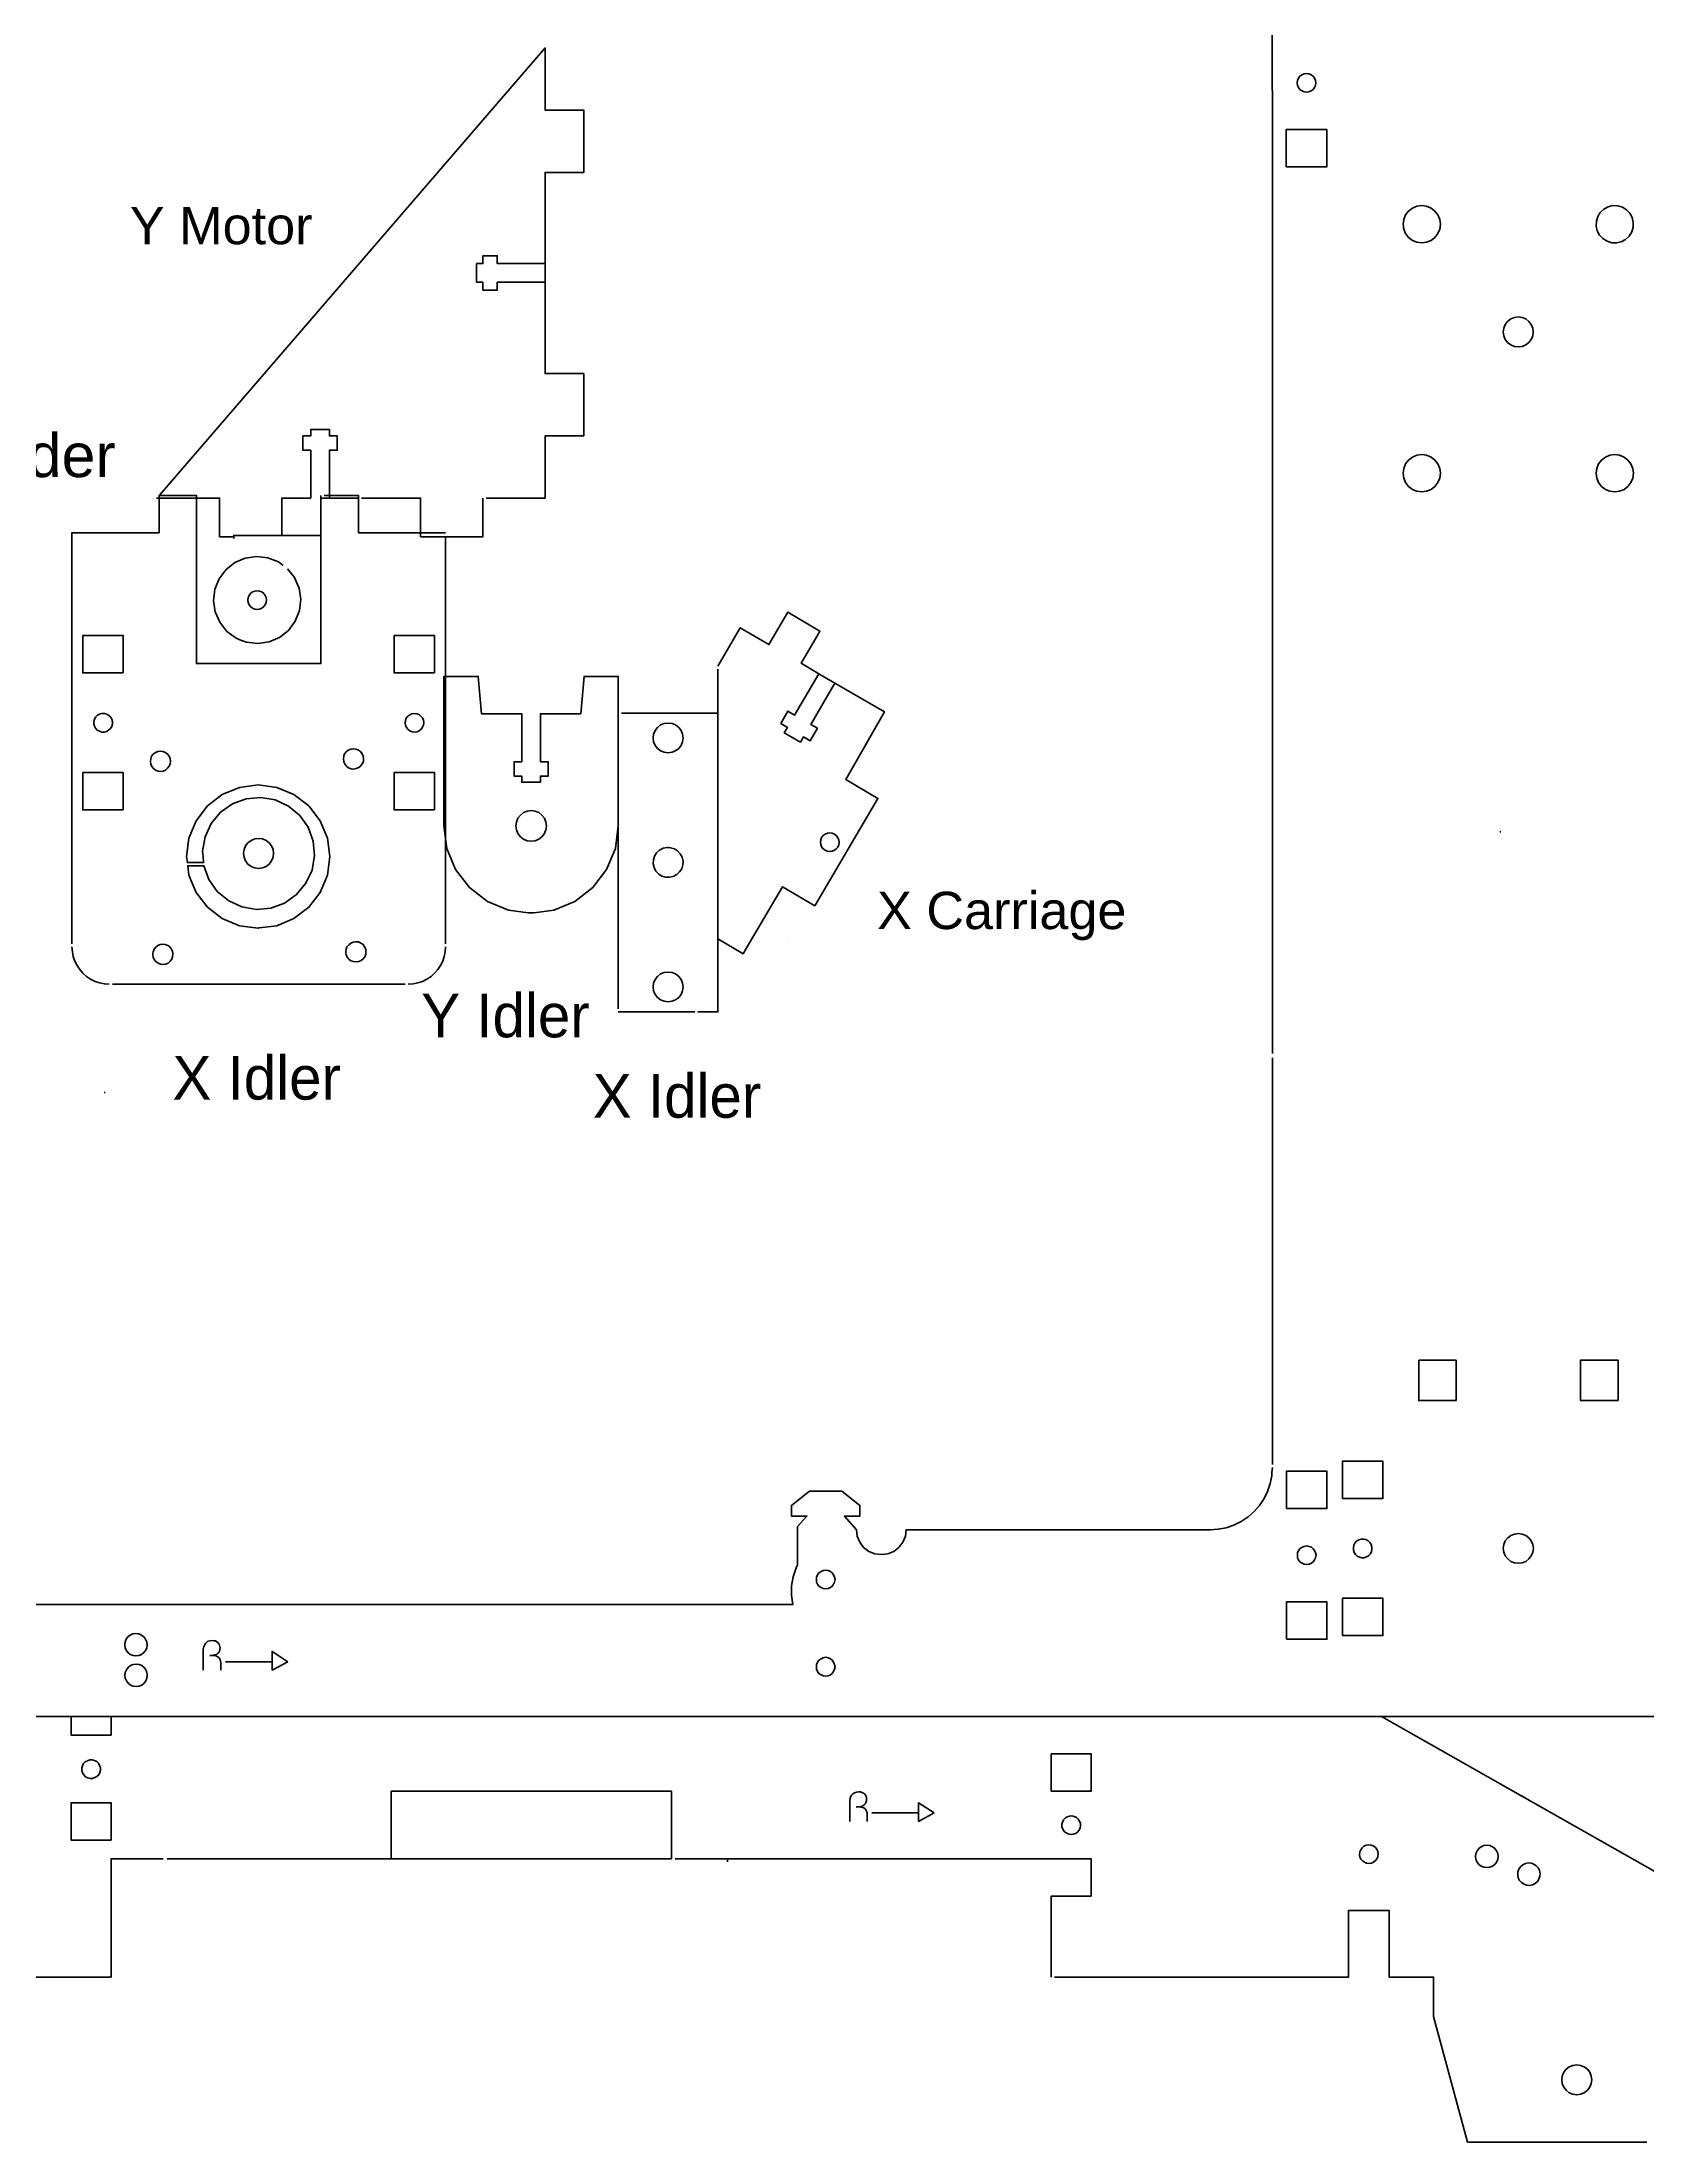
# Model space of a CAD drawing. Extents: x 0 to 1343, y -5 to 600.
# Drawn here: x 545.9 to 803.8, y 9.2 to 346.5 of the extents above; entities that cross this region are included whole.
import ezdxf

# ---------------------------------------------------------------- set-up
doc = ezdxf.new("R2010")
doc.units = 0
doc.layers.get('0').update_dxf_attribs({"linetype": 'CONTINUOUS', "true_color": 0xffffff})
doc.layers.add('LAY001', color=7, linetype='CONTINUOUS', true_color=0xffffff)
doc.styles.add('textstyle10', font='')
doc.styles.add('textstyle14', font='')
doc.styles.add('textstyle16', font='')
doc.styles.add('textstyle21', font='')
doc.styles.add('textstyle33', font='')
doc.styles.add('textstyle5', font='')
doc.styles.get('textstyle10').set_extended_font_data('Liberation Sans', italic=True)
doc.styles.get('textstyle14').set_extended_font_data('Liberation Sans', italic=True)
doc.styles.get('textstyle16').set_extended_font_data('Liberation Sans', italic=True)
doc.styles.get('textstyle21').set_extended_font_data('Liberation Sans', italic=True)
doc.styles.get('textstyle33').set_extended_font_data('Liberation Sans', italic=True)
doc.styles.get('textstyle5').set_extended_font_data('Liberation Sans', italic=True)

msp = doc.modelspace()

# ---------------------------------------------------------------- linework, layer by layer
at = {"layer": 'LAY001', "color": 7, "lineweight": 35, "true_color": 0xffffff}
for points in [[(743.475, 493.425), (743.5, 184)], [(564.825, 273.725), (626.7, 345.55), (626.7, 335.55), (632.9, 335.55), (632.9, 325.55), (626.7, 325.55), (626.7, 310.9), (619, 310.9), (619, 312.15), (616.7, 312.15), (616.7, 310.9), (615.7, 310.9), (615.7, 307.9), (616.7, 307.9), (616.7, 306.65), (619, 306.65), (619, 307.9), (626.7, 307.9), (626.7, 310.9)], [(626.7, 307.9), (626.7, 293.225), (632.9, 293.225), (632.9, 283.225), (626.7, 283.225), (626.7, 273.225), (617.2, 273.225)], [(596.7, 273.225), (592.05, 273.225), (592.05, 273.65), (592.05, 280.925), (593.3, 280.925), (593.3, 283.225), (592.05, 283.225), (592.05, 284.225), (589.05, 284.225), (589.05, 283.225), (587.8, 283.225), (587.8, 280.925), (589.05, 280.925), (589.05, 273.225), (584.4, 273.225), (584.4, 267.225), (590.7, 267.225), (590.7, 273.225), (590.7, 273.65)], [(590.7, 267.225), (590.7, 246.65), (570.7, 246.65), (570.7, 273.225), (570.7, 273.65), (564.7, 273.65), (564.7, 273.225), (564.7, 267.65), (550.7, 267.65), (550.7, 267.15), (550.7, 201.65)], [(564.3, 273.225), (564.7, 273.225), (570.7, 273.225), (574.4, 273.225), (574.4, 267.025), (576.7, 267.025)], [(592.05, 273.225), (590.7, 273.225)], [(591.2, 273.65), (592.05, 273.65), (596.7, 273.65), (596.7, 273.225), (596.7, 267.65), (606.7, 267.65), (610.7, 267.65)], [(597.2, 273.225), (606.7, 273.225), (606.7, 267.65), (606.7, 267.025), (606.85, 267.025), (616.7, 267.025), (616.7, 273.225)], [(584.4, 267.225), (576.7, 267.225), (576.7, 267.025), (576.7, 266.725)], [(610.7, 266.975), (610.7, 266.475), (610.7, 255.5), (610.7, 255), (610.7, 201.65)], [(585.325, 261.875), (586.45, 260.45), (586.925, 259.35), (587.175, 258.775), (587.45, 256.975), (587.225, 255.15), (586.575, 253.45), (585.475, 251.975), (584.05, 250.85), (582.375, 250.125), (580.55, 249.85), (578.75, 250.075), (577.95, 250.375), (577.05, 250.75), (575.575, 251.825), (574.45, 253.275), (573.725, 254.95), (573.45, 256.75), (573.65, 258.575), (574.325, 260.275), (575.425, 261.725), (576.85, 262.875), (578.525, 263.6), (580.35, 263.85), (582.15, 263.65), (583.85, 262.975), (584.625, 262.4)], [(654.45, 202.425), (658.475, 200.05), (658.975, 200.9), (664.825, 210.8), (670, 207.75), (680.15, 225), (674.975, 228.025), (681.175, 238.9), (673.225, 243.525), (670.65, 245.025), (667.825, 246.7), (670.1, 250.625), (670.825, 251.875), (665.65, 254.9), (662.625, 249.7), (658.025, 252.4), (654.45, 246.25)], [(665.7, 255), (665.725, 255.025)], [(654.45, 245.75), (654.45, 238.7), (654.45, 202.425), (654.45, 190.7), (651.225, 190.7)], [(673.225, 243.525), (669.35, 236.875), (670.425, 236.25), (669.275, 234.25), (668.2, 234.875), (667.7, 234.025), (665.1, 235.525), (665.6, 236.4), (664.525, 237.025), (665.675, 239.025), (666.75, 238.375), (670.65, 245.025)], [(638.95, 238.7), (654.45, 238.7)], [(638.45, 191.2), (638.45, 220.575)], [(780.175, 219.6), (780.025, 219.6)], [(550.7, 201.15), (550.775, 200.35), (550.925, 199.6), (551.175, 198.85), (551.525, 198.15), (551.95, 197.5), (552.475, 196.9), (553.05, 196.375), (553.7, 195.95), (554.425, 195.6), (555.15, 195.35), (555.925, 195.2), (556.7, 195.15)], [(610.7, 201.15), (610.65, 200.35), (610.5, 199.6), (610.25, 198.85), (609.9, 198.15), (609.475, 197.5), (608.95, 196.9), (608.375, 196.375), (607.7, 195.95), (607, 195.6), (606.275, 195.35), (605.5, 195.2), (604.7, 195.15)], [(665.7, 201.95), (665.725, 201.975)], [(604.2, 195.15), (557.2, 195.15)], [(638.45, 190.7), (650.725, 190.7)], [(743.5, 183.325), (743.5, 182.825), (743.5, 171.85), (743.5, 171.35), (743.5, 118)], [(556.05, 177.75), (555.9, 177.75)], [(455.825, 95.525), (651.9, 95.525), (652.05, 95.525), (666.5, 95.525), (666.275, 97), (666.275, 98.5), (666.525, 99.975), (667, 101.4), (667.25, 101.9), (667.25, 108.025), (668.75, 109.725), (666.25, 109.725), (666.25, 111.425), (669.15, 113.725), (674.325, 113.725), (677.25, 111.425), (677.25, 109.725), (674.75, 109.725), (676.675, 107.525), (676.825, 106.475), (677.225, 105.525), (677.85, 104.675), (678.675, 104.05), (679.65, 103.65), (680.675, 103.525), (681.725, 103.65), (682.675, 104.05), (683.5, 104.675), (684.15, 105.525), (684.55, 106.475), (684.675, 107.525), (688.5, 107.525), (708.95, 107.525), (723.95, 107.525), (733.5, 107.525), (734.8, 107.6), (736.075, 107.85), (737.325, 108.275), (738.5, 108.85), (739.575, 109.575), (740.55, 110.45), (741.425, 111.425), (742.15, 112.525), (742.725, 113.675), (743.15, 114.925), (743.4, 116.2), (743.425, 116.725), (743.5, 117.525)], [(571.8, 84.975), (571.8, 88.275), (571.875, 88.775), (571.975, 89), (572.125, 89.225), (572.3, 89.425), (572.55, 89.6), (572.85, 89.7), (573.225, 89.725), (573.5, 89.7), (573.75, 89.65), (573.975, 89.525), (574.175, 89.375), (574.3, 89.2), (574.425, 89), (574.475, 88.775), (574.5, 88.55), (574.475, 88.275), (574.4, 88.025), (574.275, 87.825), (574.1, 87.65), (573.9, 87.5), (573.65, 87.4), (573.35, 87.325), (573.275, 87.3), (573.35, 87.325), (573.275, 87.3), (573.575, 87.3), (573.825, 87.25), (574.05, 87.15), (574.25, 87.025), (574.4, 86.85), (574.525, 86.65), (574.575, 86.4), (574.6, 86.125), (574.6, 84.975)], [(573.275, 87.3), (573.05, 87.3), (572.825, 87.3)], [(575.35, 86.325), (582.85, 86.325)], [(761.025, 77.525), (723.95, 77.525), (708.95, 77.525), (651.9, 77.525), (556.975, 77.525), (550.575, 77.525), (548.45, 77.525), (491.95, 77.525)], [(550.575, 77.525), (550.575, 74.525), (556.975, 74.525), (556.975, 77.525)], [(813.3, 47.875), (783.675, 64.675), (783.7, 64.75), (783.675, 64.675), (761.025, 77.525), (808, 77.525)], [(601.975, 54.675), (646.975, 54.675), (646.975, 65.525), (638.475, 65.525), (637.975, 65.525), (601.975, 65.525), (601.975, 54.675), (566.975, 54.675), (565.975, 54.675)], [(675.625, 60.675), (675.625, 63.95), (675.7, 64.45), (675.8, 64.7), (675.95, 64.925), (676.125, 65.125), (676.375, 65.275), (676.675, 65.375), (677.05, 65.425), (677.325, 65.4), (677.575, 65.325), (677.8, 65.225), (677.975, 65.075), (678.125, 64.9), (678.25, 64.7), (678.3, 64.475), (678.325, 64.225), (678.3, 63.95), (678.225, 63.725), (678.1, 63.5), (677.925, 63.325), (677.725, 63.175), (677.475, 63.075), (677.175, 63.025), (677.1, 63), (677.175, 63.025), (677.1, 63), (676.85, 63), (676.65, 63)], [(677.1, 63), (677.4, 62.975), (677.65, 62.925), (677.875, 62.825), (678.075, 62.7), (678.225, 62.55), (678.325, 62.325), (678.4, 62.1), (678.425, 61.8), (678.425, 60.675)], [(679.175, 62.025), (686.675, 62.025)], [(409.225, 35.675), (402.725, 35.675), (402.725, 46.375), (409.225, 46.375), (409.225, 35.675), (410.1, 35.675), (416.575, 35.675), (446.575, 35.675), (536.475, 35.675), (536.975, 35.675), (556.475, 35.675), (556.975, 35.675), (556.975, 54.675), (565.375, 54.675)], [(647.575, 54.675), (655.975, 54.675)], [(655.975, 54.175), (655.975, 54.675), (697.975, 54.675), (714.375, 54.675), (714.375, 48.675), (707.975, 48.675), (707.975, 36.175), (707.975, 35.675)], [(708.475, 35.675), (719.775, 35.675), (749.775, 35.675), (754.35, 35.675), (754.85, 35.675), (755.725, 35.675), (755.725, 46.375), (762.225, 46.375), (762.225, 35.675), (769.375, 35.675), (769.375, 29.325), (774.85, 9.175), (803.65, 9.175)]]:
    msp.add_lwpolyline(points, dxfattribs=at)
for points in [[(748.975, 338.425), (749.35, 338.475), (749.725, 338.625), (750.025, 338.85), (750.275, 339.175), (750.425, 339.525), (750.475, 339.925), (750.425, 340.3), (750.275, 340.675), (750.025, 340.975), (749.725, 341.2), (749.35, 341.35), (748.975, 341.425), (748.575, 341.35), (748.225, 341.2), (747.925, 340.975), (747.675, 340.675), (747.525, 340.3), (747.475, 339.925), (747.525, 339.525), (747.675, 339.175), (747.925, 338.85), (748.225, 338.625), (748.575, 338.475)], [(745.725, 326.425), (745.725, 332.425), (752.225, 332.425), (752.225, 326.425)], [(767.475, 314.225), (768.25, 314.325), (768.975, 314.625), (769.6, 315.1), (770.075, 315.725), (770.375, 316.425), (770.475, 317.225), (770.375, 318), (770.075, 318.725), (769.6, 319.325), (768.975, 319.8), (768.25, 320.1), (767.475, 320.225), (766.7, 320.1), (765.975, 319.8), (765.35, 319.325), (764.875, 318.725), (764.575, 318), (764.475, 317.225), (764.575, 316.425), (764.875, 315.725), (765.35, 315.1), (765.975, 314.625), (766.7, 314.325)], [(798.775, 314.225), (799.525, 314.4), (800.225, 314.775), (800.8, 315.325), (801.2, 315.975), (801.425, 316.725), (801.45, 317.5), (801.275, 318.275), (800.9, 318.975), (800.375, 319.525), (799.7, 319.95), (798.95, 320.175), (798.175, 320.2), (797.425, 320.025), (796.725, 319.65), (796.15, 319.125), (795.75, 318.45), (795.525, 317.7), (795.5, 316.925), (795.675, 316.15), (796.025, 315.45), (796.575, 314.9), (797.25, 314.475), (798, 314.25), (798.475, 314.225)], [(783.6, 297.6), (784.175, 297.825), (784.675, 298.225), (785.05, 298.725), (785.3, 299.3), (785.375, 299.925), (785.3, 300.525), (785.05, 301.125), (784.675, 301.6), (784.175, 302), (783.6, 302.225), (782.975, 302.325), (782.35, 302.225), (781.775, 302), (781.275, 301.6), (780.9, 301.125), (780.65, 300.525), (780.575, 299.925), (780.65, 299.3), (780.9, 298.725), (781.275, 298.225), (781.775, 297.825), (782.35, 297.6), (782.975, 297.525)], [(770.475, 277.225), (770.375, 278), (770.075, 278.725), (769.6, 279.325), (768.975, 279.8), (768.25, 280.1), (767.475, 280.225), (766.7, 280.1), (765.975, 279.8), (765.35, 279.325), (764.875, 278.725), (764.575, 278), (764.475, 277.225), (764.575, 276.425), (764.875, 275.725), (765.35, 275.1), (765.975, 274.625), (766.7, 274.325), (767.475, 274.225), (768.25, 274.325), (768.975, 274.625), (769.6, 275.1), (770.075, 275.725), (770.375, 276.425)], [(795.475, 277.225), (795.575, 276.425), (795.875, 275.725), (796.35, 275.1), (796.975, 274.625), (797.7, 274.325), (798.475, 274.225), (799.25, 274.325), (799.975, 274.625), (800.6, 275.1), (801.075, 275.725), (801.375, 276.425), (801.475, 277.225), (801.375, 278), (801.075, 278.725), (800.6, 279.325), (799.975, 279.8), (799.25, 280.1), (798.475, 280.225), (797.7, 280.1), (796.975, 279.8), (796.35, 279.325), (795.875, 278.725), (795.575, 278)], [(580.45, 255.35), (580.825, 255.4), (581.2, 255.55), (581.5, 255.8), (581.75, 256.1), (581.9, 256.475), (581.95, 256.85), (581.9, 257.25), (581.75, 257.6), (581.5, 257.925), (581.2, 258.15), (580.825, 258.3), (580.45, 258.35), (580.05, 258.3), (579.7, 258.15), (579.375, 257.925), (579.15, 257.6), (579, 257.25), (578.95, 256.85), (579, 256.475), (579.15, 256.1), (579.375, 255.8), (579.7, 255.55), (580.05, 255.4)], [(558.95, 245.15), (558.95, 251.15), (552.45, 251.15), (552.45, 245.15)], [(608.95, 245.15), (608.95, 251.15), (602.45, 251.15), (602.45, 245.15)], [(623.95, 206.625), (620.825, 207.05), (617.45, 208.45), (614.55, 210.675), (612.325, 213.575), (610.925, 216.95), (610.45, 220.575), (610.45, 244.075), (610.45, 244.575), (615.95, 244.575), (616.45, 238.575), (622.65, 238.575), (622.95, 238.575), (622.95, 230.875), (621.7, 230.875), (621.7, 228.575), (622.95, 228.575), (622.95, 227.575), (625.95, 227.575), (625.95, 228.575), (627.2, 228.575), (627.2, 230.875), (625.95, 230.875), (625.95, 238.575), (626.25, 238.575), (632.45, 238.575), (632.95, 244.575), (638.45, 244.575), (638.45, 238.7), (638.45, 238.2), (638.45, 220.575), (637.975, 216.95), (636.575, 213.575), (634.35, 210.675), (631.45, 208.45), (628.075, 207.05), (624.95, 206.625)], [(555.875, 235.65), (556.275, 235.75), (556.6, 235.95), (556.9, 236.225), (557.1, 236.55), (557.2, 236.925), (557.2, 237.15), (557.2, 237.325), (557.1, 237.7), (556.925, 238.05), (556.65, 238.325), (556.3, 238.525), (555.925, 238.625), (555.525, 238.625), (555.15, 238.525), (554.825, 238.35), (554.525, 238.075), (554.325, 237.725), (554.225, 237.35), (554.225, 236.975), (554.325, 236.6), (554.5, 236.25), (554.775, 235.975), (555.125, 235.775), (555.5, 235.65)], [(605.75, 235.65), (606.125, 235.7), (606.475, 235.85), (606.8, 236.1), (607.025, 236.425), (607.175, 236.775), (607.2, 237.175), (607.15, 237.55), (607, 237.925), (606.75, 238.225), (606.45, 238.45), (606.075, 238.6), (605.675, 238.65), (605.3, 238.575), (604.95, 238.425), (604.625, 238.175), (604.4, 237.875), (604.25, 237.5), (604.225, 237.125), (604.275, 236.725), (604.425, 236.375), (604.675, 236.075), (604.975, 235.825), (605.35, 235.7)], [(646.45, 232.3), (647.075, 232.4), (647.65, 232.625), (648.15, 233.025), (648.525, 233.5), (648.775, 234.1), (648.85, 234.7), (648.775, 235.325), (648.525, 235.9), (648.15, 236.4), (647.65, 236.8), (647.075, 237.025), (646.45, 237.1), (645.825, 237.025), (645.25, 236.8), (644.75, 236.4), (644.375, 235.9), (644.125, 235.325), (644.05, 234.7), (644.125, 234.1), (644.375, 233.5), (644.75, 233.025), (645.25, 232.625), (645.825, 232.4)], [(595.925, 229.7), (596.35, 229.775), (596.75, 229.95), (597.075, 230.2), (597.325, 230.55), (597.5, 230.925), (597.55, 231.35), (597.475, 231.775), (597.3, 232.175), (597.05, 232.5), (596.7, 232.75), (596.325, 232.9), (595.9, 232.95), (595.475, 232.9), (595.075, 232.725), (594.75, 232.475), (594.5, 232.125), (594.35, 231.75), (594.3, 231.325), (594.35, 230.9), (594.525, 230.5), (594.775, 230.175), (595.125, 229.925), (595.525, 229.75)], [(564.95, 229.325), (565.35, 229.375), (565.75, 229.55), (566.075, 229.825), (566.325, 230.15), (566.5, 230.55), (566.55, 230.975), (566.475, 231.4), (566.325, 231.775), (566.05, 232.1), (565.725, 232.375), (565.325, 232.525), (564.9, 232.575), (564.475, 232.5), (564.1, 232.35), (563.75, 232.075), (563.5, 231.75), (563.35, 231.35), (563.3, 230.925), (563.35, 230.5), (563.525, 230.125), (563.775, 229.775), (564.125, 229.525), (564.525, 229.375)], [(558.95, 223.15), (558.95, 229.15), (552.45, 229.15), (552.45, 223.15)], [(580.75, 204.175), (583.6, 204.525), (586.35, 205.675), (588.75, 207.5), (590.575, 209.9), (591.725, 212.675), (592.1, 215.65), (591.725, 218.625), (590.575, 221.4), (588.75, 223.775), (586.35, 225.6), (583.6, 226.75), (580.6, 227.15), (577.625, 226.75), (574.85, 225.6), (572.475, 223.775), (570.65, 221.4), (569.5, 218.625), (569.1, 215.65), (569.25, 214.675), (571.85, 214.675), (571.75, 215.65), (571.675, 216.5), (572.075, 218.825), (573.05, 220.95), (574.55, 222.775), (576.475, 224.125), (578.675, 224.925), (581.025, 225.15), (583.35, 224.75), (585.475, 223.75), (587.275, 222.25), (588.625, 220.35), (589.45, 218.125), (589.675, 215.8), (589.275, 213.475), (588.275, 211.35), (586.775, 209.55), (584.85, 208.175), (582.65, 207.375), (580.325, 207.15), (578, 207.55), (575.875, 208.55), (574.05, 210.05), (572.7, 211.975), (571.9, 214.175), (569.3, 214.175), (569.5, 212.675), (570.65, 209.9), (572.475, 207.5), (574.85, 205.675), (577.625, 204.525), (580.6, 204.15)], [(608.95, 223.15), (608.95, 229.15), (602.45, 229.15), (602.45, 223.15)], [(624.45, 218.125), (625.075, 218.2), (625.675, 218.45), (626.175, 218.825), (626.575, 219.35), (626.825, 219.925), (626.9, 220.575), (626.825, 221.2), (626.575, 221.8), (626.175, 222.3), (625.675, 222.7), (625.075, 222.925), (624.45, 223.025), (623.825, 222.925), (623.225, 222.7), (622.725, 222.3), (622.325, 221.8), (622.075, 221.2), (622, 220.575), (622.075, 219.925), (622.325, 219.35), (622.725, 218.825), (623.225, 218.45), (623.825, 218.2)], [(672.4, 216.45), (672, 216.5), (671.65, 216.65), (671.325, 216.9), (671.1, 217.2), (670.95, 217.575), (670.9, 217.975), (670.95, 218.35), (671.1, 218.7), (671.35, 219.025), (671.675, 219.25), (672.025, 219.4), (672.425, 219.45), (672.8, 219.4), (673.175, 219.25), (673.475, 219), (673.7, 218.675), (673.85, 218.325), (673.9, 217.925), (673.85, 217.55), (673.7, 217.175), (673.45, 216.875), (673.15, 216.65), (672.775, 216.5)], [(581.3, 213.825), (581.875, 214.075), (582.375, 214.45), (582.75, 214.95), (583, 215.525), (583.075, 216.15), (583, 216.775), (582.75, 217.35), (582.375, 217.85), (581.875, 218.225), (581.3, 218.475), (580.675, 218.55), (580.05, 218.475), (579.475, 218.225), (578.975, 217.85), (578.6, 217.35), (578.35, 216.775), (578.275, 216.15), (578.35, 215.525), (578.6, 214.95), (578.975, 214.45), (579.475, 214.075), (580.05, 213.825), (580.675, 213.75)], [(646.675, 212.325), (647.275, 212.45), (647.825, 212.75), (648.3, 213.175), (648.625, 213.7), (648.825, 214.3), (648.85, 214.925), (648.7, 215.55), (648.4, 216.1), (647.975, 216.55), (647.45, 216.9), (646.85, 217.075), (646.45, 217.1), (646.225, 217.1), (645.625, 216.975), (645.075, 216.675), (644.6, 216.25), (644.275, 215.725), (644.075, 215.125), (644.05, 214.5), (644.2, 213.875), (644.5, 213.325), (644.925, 212.875), (645.45, 212.525), (646.05, 212.35), (646.45, 212.325)], [(565.325, 198.325), (565.75, 198.375), (566.15, 198.55), (566.475, 198.825), (566.725, 199.15), (566.875, 199.55), (566.925, 199.975), (566.9, 200.15), (566.875, 200.4), (566.7, 200.775), (566.45, 201.125), (566.1, 201.375), (565.7, 201.525), (565.3, 201.575), (564.875, 201.525), (564.475, 201.35), (564.15, 201.075), (563.9, 200.75), (563.725, 200.35), (563.7, 200.15), (563.675, 199.925), (563.75, 199.5), (563.9, 199.125), (564.175, 198.775), (564.525, 198.525), (564.9, 198.375)], [(596.325, 198.725), (596.75, 198.775), (597.125, 198.95), (597.475, 199.2), (597.725, 199.55), (597.875, 199.95), (597.9, 200.15), (597.925, 200.35), (597.875, 200.775), (597.7, 201.175), (597.45, 201.5), (597.1, 201.75), (596.7, 201.925), (596.275, 201.975), (595.875, 201.9), (595.475, 201.725), (595.15, 201.475), (594.875, 201.125), (594.725, 200.75), (594.675, 200.325), (594.7, 200.15), (594.75, 199.9), (594.9, 199.5), (595.175, 199.175), (595.5, 198.925), (595.9, 198.775)], [(646.45, 192.3), (647.075, 192.4), (647.65, 192.625), (648.15, 193.025), (648.525, 193.5), (648.775, 194.1), (648.85, 194.7), (648.775, 195.325), (648.525, 195.9), (648.15, 196.4), (647.65, 196.8), (647.075, 197.025), (646.45, 197.1), (645.825, 197.025), (645.25, 196.8), (644.75, 196.4), (644.375, 195.9), (644.125, 195.325), (644.05, 194.7), (644.125, 194.1), (644.375, 193.5), (644.75, 193.025), (645.25, 192.625), (645.825, 192.4)], [(767, 134.775), (773, 134.775), (773, 128.275), (767, 128.275)], [(799, 128.275), (799, 134.775), (793, 134.775), (793, 128.275)], [(754.75, 112.525), (754.75, 118.525), (761.25, 118.525), (761.25, 112.525)], [(745.75, 110.925), (745.75, 116.925), (752.25, 116.925), (752.25, 110.925)], [(749, 101.925), (749.375, 101.975), (749.75, 102.125), (750.05, 102.35), (750.275, 102.675), (750.425, 103.025), (750.5, 103.425), (750.425, 103.8), (750.275, 104.175), (750.05, 104.475), (749.75, 104.7), (749.375, 104.85), (749, 104.925), (748.6, 104.85), (748.25, 104.7), (747.925, 104.475), (747.7, 104.175), (747.55, 103.8), (747.5, 103.425), (747.55, 103.025), (747.7, 102.675), (747.925, 102.35), (748.25, 102.125), (748.6, 101.975)], [(758.95, 103.35), (759.225, 103.65), (759.4, 104), (759.475, 104.375), (759.475, 104.775), (759.35, 105.15), (759.15, 105.475), (758.85, 105.75), (758.5, 105.925), (758.125, 106), (757.725, 106), (757.35, 105.875), (757.025, 105.675), (756.75, 105.375), (756.575, 105.025), (756.5, 104.65), (756.5, 104.25), (756.625, 103.875), (756.825, 103.55), (757.125, 103.275), (757.475, 103.1), (757.85, 103.025), (758.25, 103.025), (758.625, 103.15)], [(783.6, 102.2), (784.2, 102.425), (784.675, 102.825), (785.075, 103.325), (785.3, 103.9), (785.4, 104.525), (785.3, 105.125), (785.075, 105.725), (784.675, 106.2), (784.2, 106.6), (783.6, 106.825), (783, 106.925), (782.375, 106.825), (781.775, 106.6), (781.3, 106.2), (780.9, 105.725), (780.675, 105.125), (780.575, 104.525), (780.675, 103.9), (780.9, 103.325), (781.3, 102.825), (781.775, 102.425), (782.375, 102.2), (783, 102.125)], [(672.125, 98.075), (672.5, 98.225), (672.8, 98.45), (673.025, 98.775), (673.175, 99.125), (673.25, 99.525), (673.175, 99.9), (673.025, 100.275), (672.8, 100.575), (672.5, 100.8), (672.125, 100.95), (671.75, 101.025), (671.35, 100.95), (671, 100.8), (670.675, 100.575), (670.45, 100.275), (670.3, 99.9), (670.25, 99.525), (670.3, 99.125), (670.45, 98.775), (670.675, 98.45), (671, 98.225), (671.35, 98.075), (671.75, 98.025)], [(745.75, 89.925), (745.75, 95.925), (752.25, 95.925), (752.25, 89.925)], [(754.75, 90.525), (754.75, 96.525), (761.25, 96.525), (761.25, 90.525)], [(560.525, 87.3), (560.075, 87.475), (559.7, 87.775), (559.425, 88.15), (559.25, 88.575), (559.175, 89.05), (559.25, 89.5), (559.425, 89.95), (559.7, 90.325), (560.075, 90.6), (560.5, 90.775), (560.975, 90.85), (561.45, 90.775), (561.875, 90.6), (562.25, 90.325), (562.525, 89.95), (562.725, 89.525), (562.775, 89.05), (562.725, 88.575), (562.55, 88.15), (562.25, 87.775), (561.875, 87.475), (561.45, 87.3), (560.975, 87.25)], [(585.35, 86.325), (582.85, 87.975), (582.85, 86.325), (582.85, 84.975)], [(560.55, 82.4), (560.1, 82.575), (559.725, 82.85), (559.45, 83.225), (559.275, 83.675), (559.2, 84.125), (559.275, 84.6), (559.45, 85.025), (559.725, 85.4), (560.1, 85.7), (560.525, 85.875), (561, 85.925), (561.475, 85.875), (561.9, 85.7), (562.275, 85.4), (562.55, 85.025), (562.75, 84.6), (562.8, 84.15), (562.75, 83.675), (562.575, 83.225), (562.275, 82.875), (561.9, 82.575), (561.475, 82.4), (561, 82.325)], [(672.125, 84.075), (672.5, 84.225), (672.8, 84.45), (673.025, 84.775), (673.175, 85.125), (673.25, 85.525), (673.175, 85.9), (673.025, 86.275), (672.8, 86.575), (672.5, 86.8), (672.125, 86.95), (671.75, 87.025), (671.35, 86.95), (671, 86.8), (670.675, 86.575), (670.45, 86.275), (670.3, 85.9), (670.25, 85.525), (670.3, 85.125), (670.45, 84.775), (670.675, 84.45), (671, 84.225), (671.35, 84.075), (671.75, 84.025)], [(707.975, 65.525), (707.975, 71.525), (714.375, 71.525), (714.375, 65.525)], [(554, 67.575), (554.375, 67.7), (554.725, 67.9), (555, 68.175), (555.175, 68.525), (555.275, 68.9), (555.275, 69.3), (555.15, 69.675), (554.95, 70), (554.675, 70.275), (554.325, 70.45), (553.95, 70.55), (553.55, 70.55), (553.175, 70.425), (552.85, 70.225), (552.575, 69.95), (552.375, 69.6), (552.3, 69.225), (552.3, 68.825), (552.4, 68.45), (552.6, 68.125), (552.9, 67.85), (553.225, 67.675), (553.625, 67.575)], [(550.575, 57.675), (550.575, 63.675), (556.975, 63.675), (556.975, 57.675)], [(689.175, 62.025), (686.675, 63.675), (686.675, 62.025), (686.675, 60.675)], [(711.475, 58.6), (711.85, 58.725), (712.175, 58.925), (712.425, 59.225), (712.6, 59.575), (712.675, 59.95), (712.65, 60.35), (712.525, 60.725), (712.325, 61.05), (712.025, 61.3), (711.675, 61.475), (711.275, 61.55), (710.9, 61.525), (710.525, 61.4), (710.2, 61.2), (709.95, 60.9), (709.775, 60.55), (709.675, 60.175), (709.7, 59.775), (709.825, 59.4), (710.05, 59.075), (710.35, 58.825), (710.7, 58.65), (711.075, 58.575)], [(759.025, 53.925), (759.4, 53.975), (759.75, 54.125), (760.075, 54.375), (760.3, 54.7), (760.45, 55.05), (760.475, 55.45), (760.425, 55.825), (760.275, 56.2), (760.025, 56.5), (759.7, 56.725), (759.35, 56.875), (758.95, 56.9), (758.575, 56.85), (758.2, 56.7), (757.9, 56.45), (757.675, 56.125), (757.525, 55.775), (757.475, 55.375), (757.55, 55), (757.7, 54.625), (757.95, 54.325), (758.275, 54.1), (758.625, 53.95)], [(778.4, 53.3), (778.825, 53.475), (779.2, 53.775), (779.475, 54.15), (779.675, 54.575), (779.725, 55.05), (779.675, 55.5), (779.475, 55.95), (779.2, 56.3), (778.825, 56.6), (778.4, 56.775), (777.925, 56.85), (777.45, 56.775), (777.025, 56.6), (776.65, 56.3), (776.375, 55.95), (776.175, 55.5), (776.125, 55.05), (776.175, 54.575), (776.375, 54.15), (776.65, 53.775), (777.025, 53.475), (777.45, 53.3), (777.925, 53.25)], [(784.8, 50.4), (785.275, 50.5), (785.675, 50.7), (786.05, 51), (786.3, 51.4), (786.45, 51.85), (786.475, 52.325), (786.4, 52.775), (786.2, 53.2), (785.875, 53.55), (785.5, 53.825), (785.05, 53.975), (784.575, 54), (784.125, 53.9), (783.7, 53.7), (783.35, 53.4), (783.075, 53), (782.925, 52.55), (782.9, 52.1), (782.975, 51.625), (783.2, 51.2), (783.5, 50.85), (783.9, 50.6), (784.325, 50.425)], [(793, 16.85), (793.575, 17.075), (794.075, 17.475), (794.45, 17.975), (794.7, 18.55), (794.775, 19.175), (794.7, 19.775), (794.45, 20.375), (794.075, 20.85), (793.575, 21.25), (793, 21.475), (792.375, 21.575), (791.75, 21.475), (791.175, 21.25), (790.675, 20.85), (790.3, 20.375), (790.05, 19.775), (789.975, 19.175), (790.05, 18.55), (790.3, 17.975), (790.675, 17.475), (791.175, 17.075), (791.75, 16.85), (792.375, 16.775)]]:
    msp.add_lwpolyline(points, close=True, dxfattribs=at)

# ---------------------------------------------------------------- texts
at = {"char_height": 1, "attachment_point": 1, "line_spacing_factor": 2}
for s, insert, style in [('\\fLiberation Sans|b0|i0|c0|p0;\\H6;Y Motor', (560, 320), 'textstyle16'), ('\\fLiberation Sans|b0|i0|c0|p0;\\H7;Spool Holder', (501.207, 283.598), 'textstyle33'), ('\\fLiberation Sans|b0|i0|c0|p0;\\H6;X Carriage', (680, 210), 'textstyle14'), ('\\fDenemo|b0|i0|c0|p0;\\C1;\\H7;Y Idler', (606.805, 193.613), 'textstyle10'), ('\\fDenemo|b0|i0|c0|p0;\\H7;X Idler', (566.852, 183.613), 'textstyle21'), ('\\fDenemo|b0|i0|c0|p0;\\H7;X Idler', (634.349, 180.698), 'textstyle5')]:
    msp.add_mtext(s, dxfattribs=dict(at, insert=insert, style=style))

doc.saveas('drawing.dxf')
